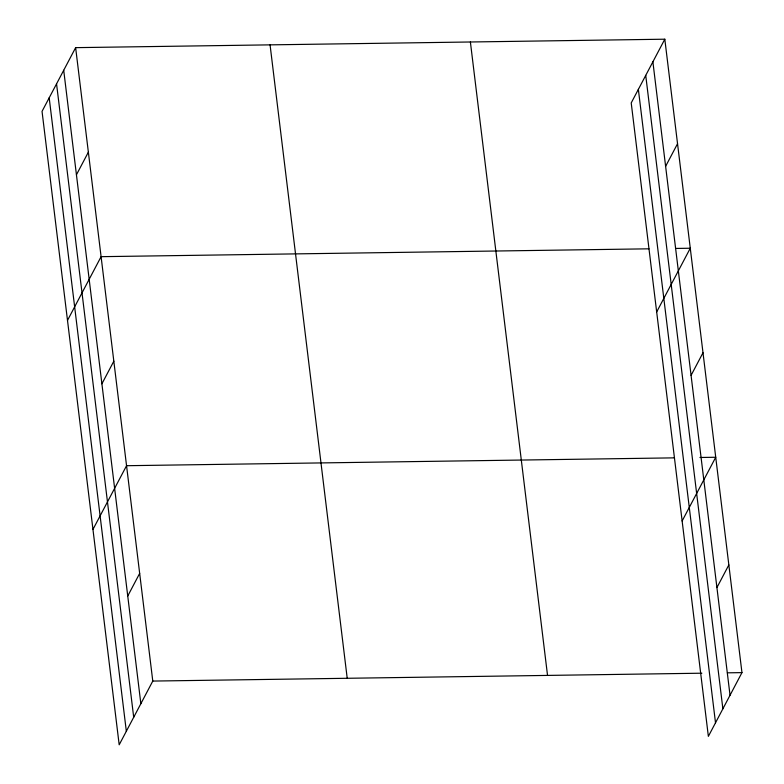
<?xml version="1.0" encoding="UTF-8"?>
<svg xmlns="http://www.w3.org/2000/svg" width="784" height="784" viewBox="0 0 784 784"><rect width="100%" height="100%" fill="white"/><g stroke="black" fill="none" stroke-linecap="round" stroke-linejoin="round"><path stroke-width="1.18" d="M75.636 47.648L42.042 111.377L119.188 744.8L152.782 681.071L75.636 47.648L664.812 39.2L741.958 672.623L708.364 736.352L631.218 102.929L664.812 39.2M76.44 174.783L88.367 152.155M67.493 320.411L101.097 256.672L648.956 248.822M101.9 383.817L113.827 361.189M92.953 529.435L126.557 465.706L674.416 457.856M127.743 596.016L139.67 573.388M665.616 166.345L677.543 143.717M656.669 311.963L690.273 248.234L675.69 248.44M691.076 375.379L703.003 352.741M682.129 520.997L715.733 457.258L699.936 457.484M716.919 587.569L728.846 564.941M152.782 681.071L701.866 673.201M727.385 672.829L741.958 672.623M652.886 61.828L730.031 695.251M645.732 75.391L722.877 708.814M638.362 89.366L715.508 722.789M470.39 41.983L547.536 675.406M270.068 44.855L347.214 678.278M63.71 70.276L140.855 703.699M56.556 83.839L133.701 717.262M49.186 97.814L126.332 731.237"/></g></svg>
